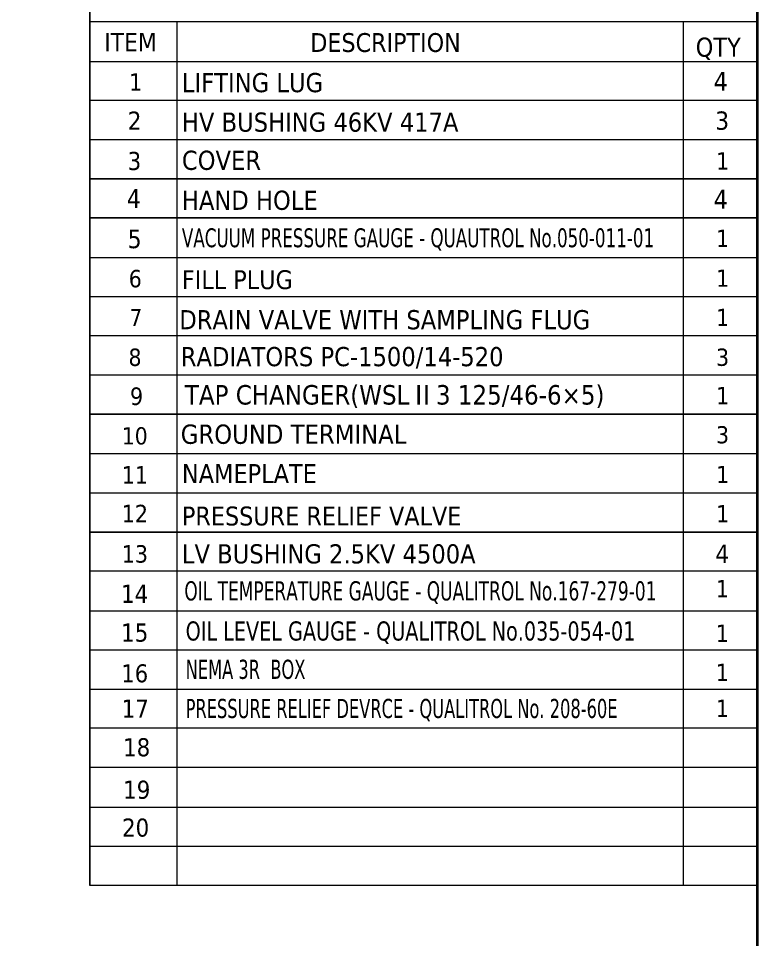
# Model space of a CAD drawing. Header units: millimetres. Extents: x 198976 to 421125, y -418833 to -203687.
# Drawn here: x 224585 to 227214, y -209670 to -206398 of the extents above; entities that cross this region are included whole.
import ezdxf

# ---------------------------------------------------------------- set-up
doc = ezdxf.new("R2010")
doc.units = ezdxf.units.MM
doc.header["$LTSCALE"] = 13
doc.layers.add('1', color=4, linetype='Continuous')
doc.layers.add('铁心', color=3, linetype='Continuous', lineweight=0)
doc.styles.add('Tahoma$001', font='tahoma.ttf', dxfattribs={"height": 2.159784})
doc.styles.add('Tahoma_txtstyle_28.49_0_0', font='tahoma.ttf')
doc.styles.add('Tahoma_txtstyle_28.73_0_0', font='tahoma.ttf')
doc.styles.add('Tahoma_txtstyle_28.76_0_0', font='tahoma.ttf')
doc.styles.add('Tahoma_txtstyle_28.82_0_0', font='tahoma.ttf')
doc.styles.add('Tahoma_txtstyle_28.87_0_0', font='tahoma.ttf')
doc.styles.add('Tahoma_txtstyle_28.88_0_0', font='tahoma.ttf')
doc.styles.add('Tahoma_txtstyle_30.00_0_0', font='tahoma.ttf')
doc.styles.add('Tahoma_txtstyle_30.40_0_0', font='tahoma.ttf')
doc.styles.add('Tahoma_txtstyle_30.54_0_0', font='tahoma.ttf')

msp = doc.modelspace()

# ---------------------------------------------------------------- linework, layer by layer
at = {"layer": '1', "const_width": 9.42}
msp.add_lwpolyline([(216876.05, -211383.37), (227209.49, -211383.37), (227209.49, -203956.21), (216876.05, -203956.21), (216876.05, -211383.37)], dxfattribs=at)
at = {"layer": '铁心'}
for points in [[(224837.96, -209478.59), (224837.96, -206212.16)], [(224837.96, -206249.99), (224837.96, -206446.58), (224837.96, -206446.58)], [(224837.96, -206408.76), (227209.49, -206408.76), (227209.49, -206550.74)], [(224837.96, -206408.76), (224837.96, -206550.74), (227209.49, -206550.74)], [(225147.89, -206408.76), (225147.89, -206550.74), (225147.89, -206550.74)], [(226946.31, -206408.76), (226946.31, -206550.74), (226946.31, -206550.74)], [(224837.96, -207803.72), (227209.49, -207803.72), (227209.49, -206550.74)], [(224837.96, -206550.74), (224837.96, -207803.72)], [(225147.89, -206550.74), (225147.89, -207803.72)], [(226946.31, -206550.74), (226946.31, -207803.72)], [(227209.49, -206689.25), (224837.96, -206689.25), (224837.96, -206689.25)], [(227209.49, -206828.34), (224837.96, -206828.34), (224837.96, -206828.34)], [(224837.96, -206966.86), (224837.96, -209478.59)], [(224837.96, -206967.43), (227209.49, -206967.43), (227209.49, -207105.95)], [(224837.96, -206967.43), (224837.96, -207105.95), (227209.49, -207105.95)], [(227209.49, -206967.43), (224837.96, -206967.43), (224837.96, -206967.43)], [(224837.96, -208084.21), (224837.96, -206967.43), (224837.96, -206967.43)], [(225147.89, -206966.86), (225147.89, -209478.59)], [(225147.89, -206967.43), (225147.89, -207105.95), (225147.89, -207105.95)], [(226946.31, -206966.86), (226946.31, -209478.59)], [(226946.31, -206967.43), (226946.31, -207105.95), (226946.31, -207105.95)], [(227209.49, -207105.95), (224837.96, -207105.95), (224837.96, -207105.95)], [(227209.49, -207247.93), (224837.96, -207247.93), (224837.96, -207247.93)], [(227209.49, -207247.93), (224837.96, -207247.93), (224837.96, -207247.93)], [(227209.49, -209617.68), (227209.49, -207245.04)], [(227209.49, -207387.02), (224837.96, -207387.02), (224837.96, -207387.02)], [(227209.49, -207387.02), (224837.96, -207387.02), (224837.96, -207387.02)], [(227209.49, -207525.53), (224837.96, -207525.53), (224837.96, -207525.53)], [(227209.49, -207525.53), (224837.96, -207525.53)], [(227209.49, -207664.62), (224837.96, -207664.62), (224837.96, -207664.62)], [(227209.49, -207664.62), (224837.96, -207664.62), (224837.96, -207664.62)], [(227209.49, -207803.72), (224837.96, -207803.72), (224837.96, -207803.72)], [(227209.49, -207945.12), (224837.96, -207945.12), (224837.96, -207945.12)], [(227209.49, -208084.21), (224837.96, -208084.21), (224837.96, -208084.21)], [(224837.96, -209478.59), (224837.96, -208222.72), (227209.49, -208222.72)], [(224837.96, -208222.72), (224837.96, -209478.59)], [(227209.49, -208223.3), (224837.96, -208223.3), (224837.96, -208223.3)], [(225147.89, -208222.72), (225147.89, -209478.59)], [(226946.31, -208222.72), (226946.31, -209478.59)], [(227209.49, -208361.81), (224837.96, -208361.81)], [(227209.49, -208503.22), (224837.96, -208503.22)], [(227209.49, -208642.31), (224837.96, -208642.31)], [(227209.49, -208781.4), (224837.96, -208781.4)], [(227209.49, -208919.91), (224837.96, -208919.91)], [(227209.49, -209059.01), (224837.96, -209059.01), (224837.96, -209059.01)], [(227209.49, -209200.98), (224837.96, -209200.98), (224837.96, -209200.98)], [(227209.49, -209339.5), (224837.96, -209339.5), (224837.96, -209339.5)], [(227209.49, -209478.59), (224837.96, -209478.59), (224837.96, -209478.59)]]:
    msp.add_lwpolyline(points, dxfattribs=at)

# ---------------------------------------------------------------- texts
for s, height, style, p in [('ITEM', 65.929, 'Tahoma$001', (224889.33, -206514.95)), ('DESCRIPTION', 66.9836, 'Tahoma$001', (225621.37, -206516.68)), ('QTY', 67.672, 'Tahoma$001', (226990.75, -206533.42)), ('4', 66.71, 'Tahoma$001', (227054.81, -206654.04)), ('1', 61.4, 'Tahoma$001', (224978.21, -206654.04)), ('LIFTING LUG', 68.1713, 'Tahoma$001', (225165.34, -206659.61)), ('2', 64.75, 'Tahoma$001', (224973.01, -206793.14)), ('HV BUSHING 46KV 417A ', 68.1713, 'Tahoma$001', (225165.34, -206799.99)), ('3', 64.99, 'Tahoma$001', (227060.58, -206793.14)), ('3', 64.44, 'Tahoma$001', (224972.44, -206936.27)), ('COVER', 68.18, 'Tahoma$001', (225165.34, -206935.69)), ('1', 61.4, 'Tahoma$001', (227063.47, -206934.54)), ('4', 66.71, 'Tahoma$001', (224969.55, -207070.74)), ('HAND HOLE', 68.18, 'Tahoma$001', (225165.34, -207077.67)), ('4', 67.09, 'Tahoma$001', (227054.81, -207073.63)), ('5', 65.94, 'Tahoma$001', (224972.67, -207213.87)), ('1', 60.98, 'Tahoma$001', (227063.47, -207209.26)), ('6', 61.98, 'Tahoma$001', (224976.37, -207352.97)), ('FILL PLUG', 67.231, 'Tahoma$001', (225165.34, -207359.38)), ('1', 61.4, 'Tahoma$001', (227063.47, -207351.23)), ('7', 60.17, 'Tahoma$001', (224979.29, -207490.33)), ('DRAIN VALVE WITH SAMPLING FLUG', 68.1713, 'Tahoma$001', (225156.11, -207502.13)), ('1', 60.98, 'Tahoma$001', (227063.47, -207490.33)), ('8', 61.72, 'Tahoma$001', (224975.67, -207632.3)), ('RADIATORS PC-1500/14-520', 68.1713, 'Tahoma$001', (225161.3, -207633.17)), ('3', 61.4, 'Tahoma$001', (227063.47, -207632.02)), ('TAP CHANGER(WSLⅡ3 125/46-6×5)', 69.2031, 'Tahoma$001', (225175.82, -207769.46)), ('9', 62.42, 'Tahoma$001', (224980.87, -207771.11)), ('1', 61.4, 'Tahoma$001', (227063.47, -207768.22)), ('10', 61.413, 'Tahoma$001', (224951.66, -207911.35)), ('GROUND TERMINAL', 68.5807, 'Tahoma$001', (225161.3, -207909.04)), ('3', 60.98, 'Tahoma$001', (227063.47, -207907.31)), ('11', 62.255, 'Tahoma$001', (224951.66, -208050.45)), ('NAMEPLATE', 67.618, 'Tahoma$001', (225165.34, -208048.71)), ('1', 61.4, 'Tahoma$001', (227063.47, -208048.71)), ('12', 62.165, 'Tahoma$001', (224951.66, -208187.81)), ('1', 61.4, 'Tahoma$001', (227063.47, -208188.09)), ('13', 62.144, 'Tahoma$001', (224951.66, -208331.23)), ('LV BUSHING 2.5KV 4500A ', 68.1713, 'Tahoma$001', (225165.34, -208334.04)), ('4', 64.44, 'Tahoma$001', (227060.95, -208331.99)), ('14', 64.544, 'Tahoma_txtstyle_28.87_0_0', (224949.06, -208474.12)), ('1', 60.98, 'Tahoma$001', (227062.74, -208453.98)), ('15', 64.544, 'Tahoma_txtstyle_28.87_0_0', (224949.06, -208611.95)), ('1', 61.4, 'Tahoma$001', (227062.65, -208612.62)), ('16', 63.691, 'Tahoma_txtstyle_28.49_0_0', (224950.01, -208756.26)), ('1', 61.4, 'Tahoma$001', (227062.65, -208751.71)), ('17', 64.441, 'Tahoma_txtstyle_28.82_0_0', (224951.28, -208882.01)), ('1', 60.98, 'Tahoma$001', (227062.74, -208879.18)), ('18', 64.289, 'Tahoma_txtstyle_28.76_0_0', (224956.42, -209019.29)), ('19', 64.568, 'Tahoma_txtstyle_28.88_0_0', (224956.42, -209170.38)), ('20', 64.223, 'Tahoma_txtstyle_28.73_0_0', (224952.79, -209304.61))]:
    msp.add_text(s, height=height, dxfattribs=dict(at, style=style)).set_placement(p)
for s, height, style, width, p in [('VACUUM PRESSURE GAUGE - QUAUTROL No.050-011-01', 67.068, 'Tahoma_txtstyle_30.00_0_0', 0.75, (225165.34, -207210.41)), ('OIL TEMPERATURE GAUGE - QUALITROL No.167-279-01', 68.2698, 'Tahoma_txtstyle_30.54_0_0', 0.75, (225174.08, -208465.59)), ('OIL LEVEL GAUGE - QUALITROL No.035-054-01', 67.9711, 'Tahoma_txtstyle_30.40_0_0', 0.85, (225178.66, -208607.95)), ('NEMA 3R  BOX', 67.9711, 'Tahoma_txtstyle_30.40_0_0', 0.72, (225178.66, -208744.15)), ('PRESSURE RELIEF DEVRCE - QUALITROL No. 208-60E ', 67.9711, 'Tahoma_txtstyle_30.40_0_0', 0.72, (225178.66, -208883.24))]:
    msp.add_text(s, height=height, dxfattribs=dict(at, style=style, width=width)).set_placement(p)
at = {"layer": '铁心', "color": 3, "true_color": 0x00ff00, "style": 'Tahoma$001'}
msp.add_text('PRESSURE RELIEF VALVE', height=67.2314, dxfattribs=at).set_placement((225165.34, -208199.15))

doc.saveas('drawing.dxf')
